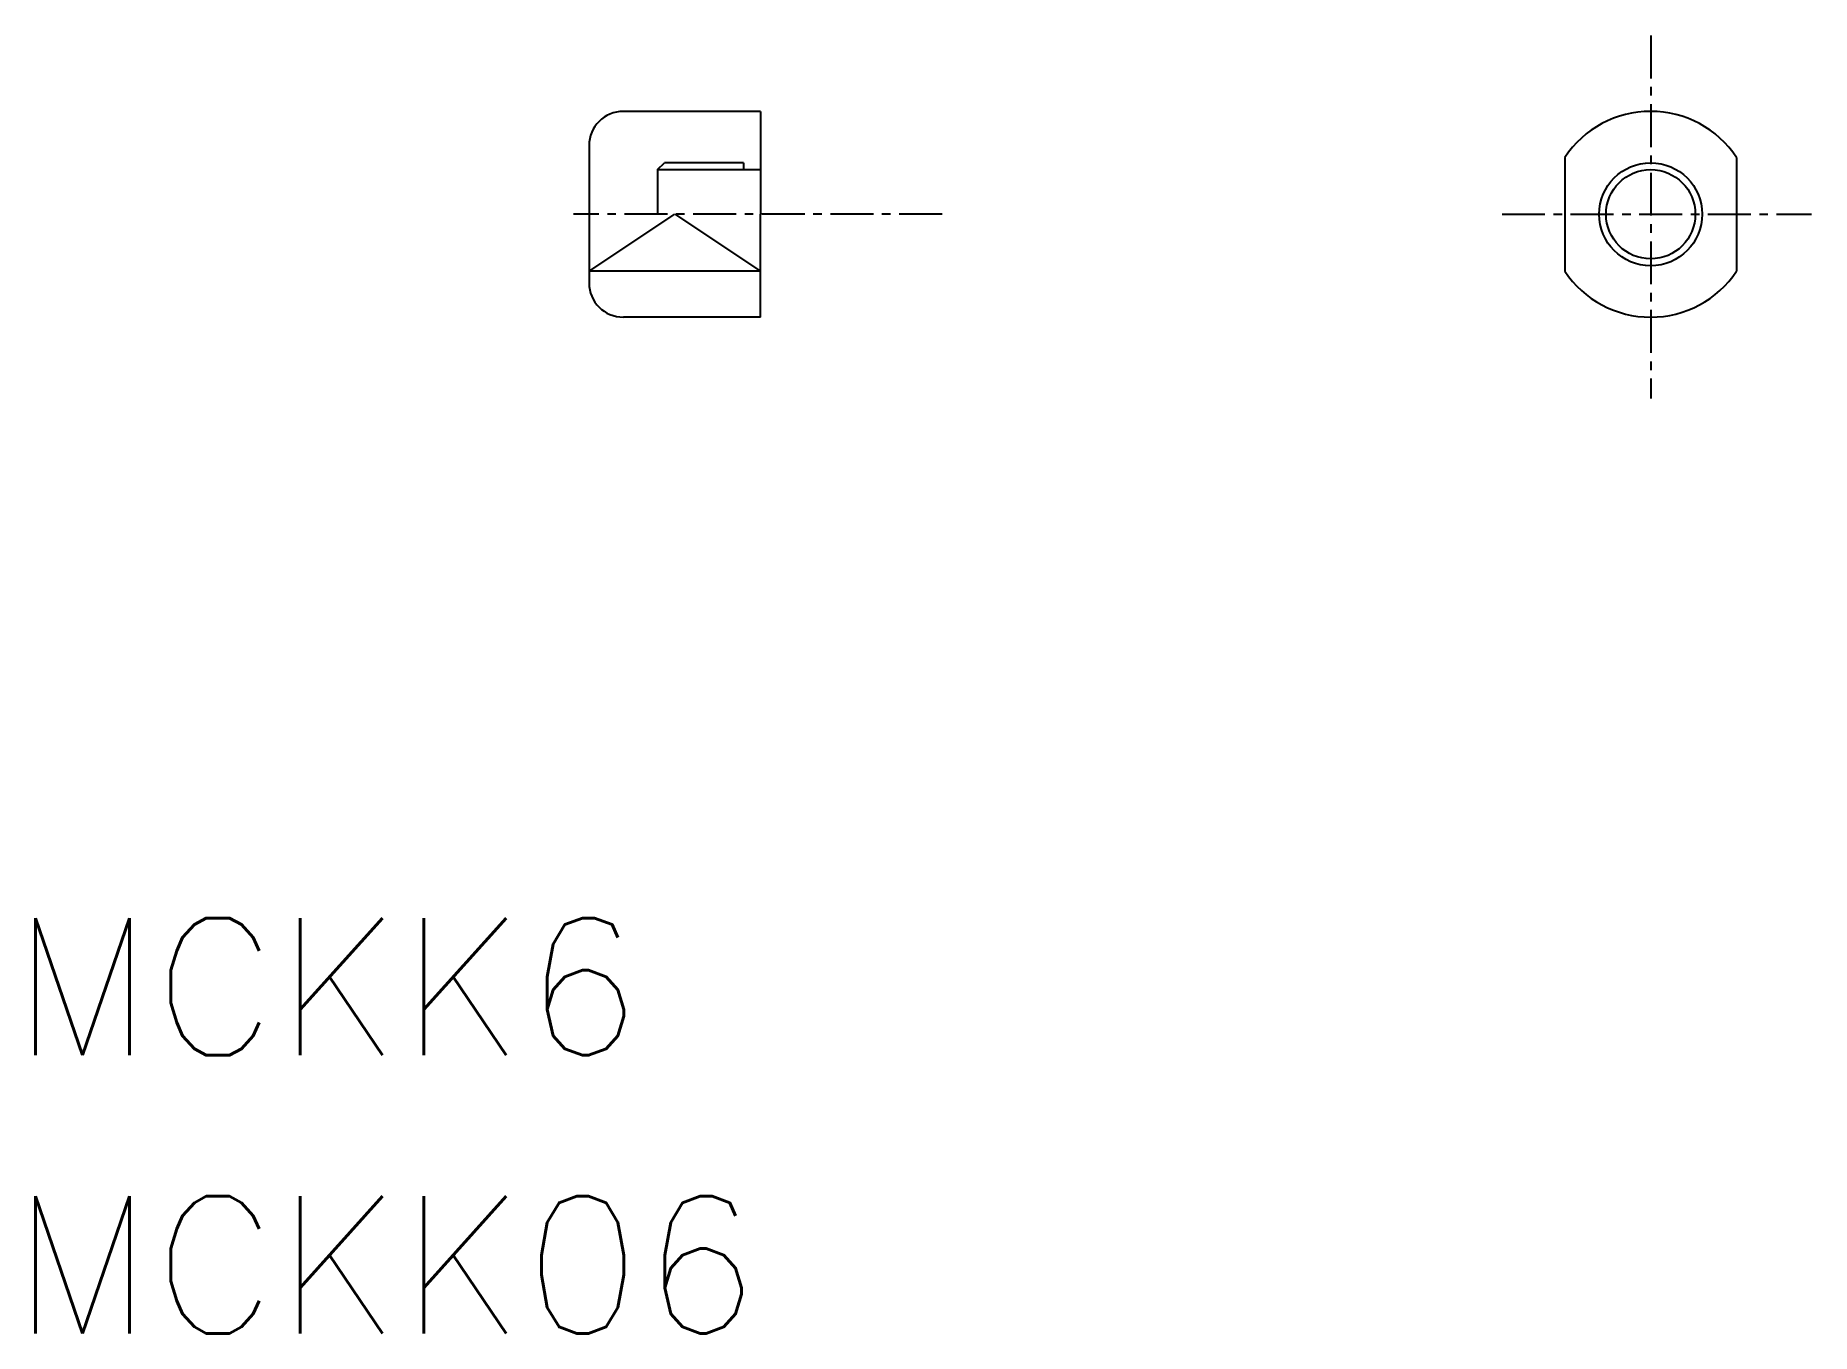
# Model space of a CAD drawing. Extents: x -160 to -108.3, y 1542.5 to 1580.4.
import ezdxf

# ---------------------------------------------------------------- set-up
doc = ezdxf.new("R2010")
doc.units = 0
doc.linetypes.add('CENTER', pattern=[2, 1.25, -0.25, 0.25, -0.25])
doc.layers.get('0').update_dxf_attribs({"linetype": 'CONTINUOUS'})
doc.layers.add('CENTER', color=1, linetype='CENTER')
doc.styles.get("Standard").update_dxf_attribs({"font": 'txt.shx', "bigfont": 'bigfont.shx'})

msp = doc.modelspace()

# ---------------------------------------------------------------- linework, layer by layer
at = {"linetype": 'CONTINUOUS'}
for p, q in [((-138.886, 1578.143), (-142.886, 1578.143)), ((-138.886, 1578.143), (-138.886, 1576.643)), ((-138.886, 1578.143), (-138.886, 1575.143)), ((-143.886, 1577.143), (-143.886, 1573.143)), ((-143.886, 1576.802), (-143.886, 1573.485)), ((-115.449, 1576.802), (-115.449, 1573.485)), ((-110.449, 1576.802), (-110.449, 1573.485)), ((-138.886, 1572.143), (-138.886, 1575.143)), ((-138.886, 1573.485), (-143.886, 1573.485)), ((-138.886, 1572.143), (-142.886, 1572.143))]:
    msp.add_line(p, q, dxfattribs=at)
at = {"color": 7, "linetype": 'CONTINUOUS'}
for p, q in [((-141.886, 1576.443), (-141.686, 1576.643)), ((-141.886, 1576.443), (-141.886, 1575.143)), ((-139.386, 1576.643), (-141.686, 1576.643)), ((-139.386, 1576.643), (-139.386, 1576.443)), ((-139.386, 1576.443), (-138.886, 1576.443))]:
    msp.add_line(p, q, dxfattribs=at)
at = {"color": 3, "linetype": 'CONTINUOUS'}
for p, q in [((-141.886, 1576.443), (-139.386, 1576.443)), ((-143.886, 1573.485), (-141.386, 1575.143)), ((-141.386, 1575.143), (-138.886, 1573.485))]:
    msp.add_line(p, q, dxfattribs=at)
msp.add_circle((-112.949, 1575.143), 1.5, dxfattribs=at)
at = {"linetype": 'CONTINUOUS'}
msp.add_circle((-112.949, 1575.143), 1.3, dxfattribs=at)
for centre, radius, start, end in [((-142.886, 1577.143), 1, 90, 180), ((-112.949, 1575.143), 3, 33.5573, 146.4427), ((-112.949, 1575.143), 3, 213.5573, 326.4427), ((-142.886, 1573.143), 1, 180, 270)]:
    msp.add_arc(centre, radius, start, end, dxfattribs=at)
at = {"layer": 'CENTER', "color": 1, "linetype": 'CENTER'}
for p, q in [((-112.949, 1580.353), (-112.949, 1569.772)), ((-133.6, 1575.143), (-144.335, 1575.143)), ((-117.281, 1575.143), (-108.263, 1575.143))]:
    msp.add_line(p, q, dxfattribs=at)

# ---------------------------------------------------------------- texts
for s, p in [('MCKK6', (-160.701, 1550.628)), ('MCKK06', (-160.701, 1542.518))]:
    msp.add_text(s, height=4).set_placement(p)

doc.saveas('drawing.dxf')
